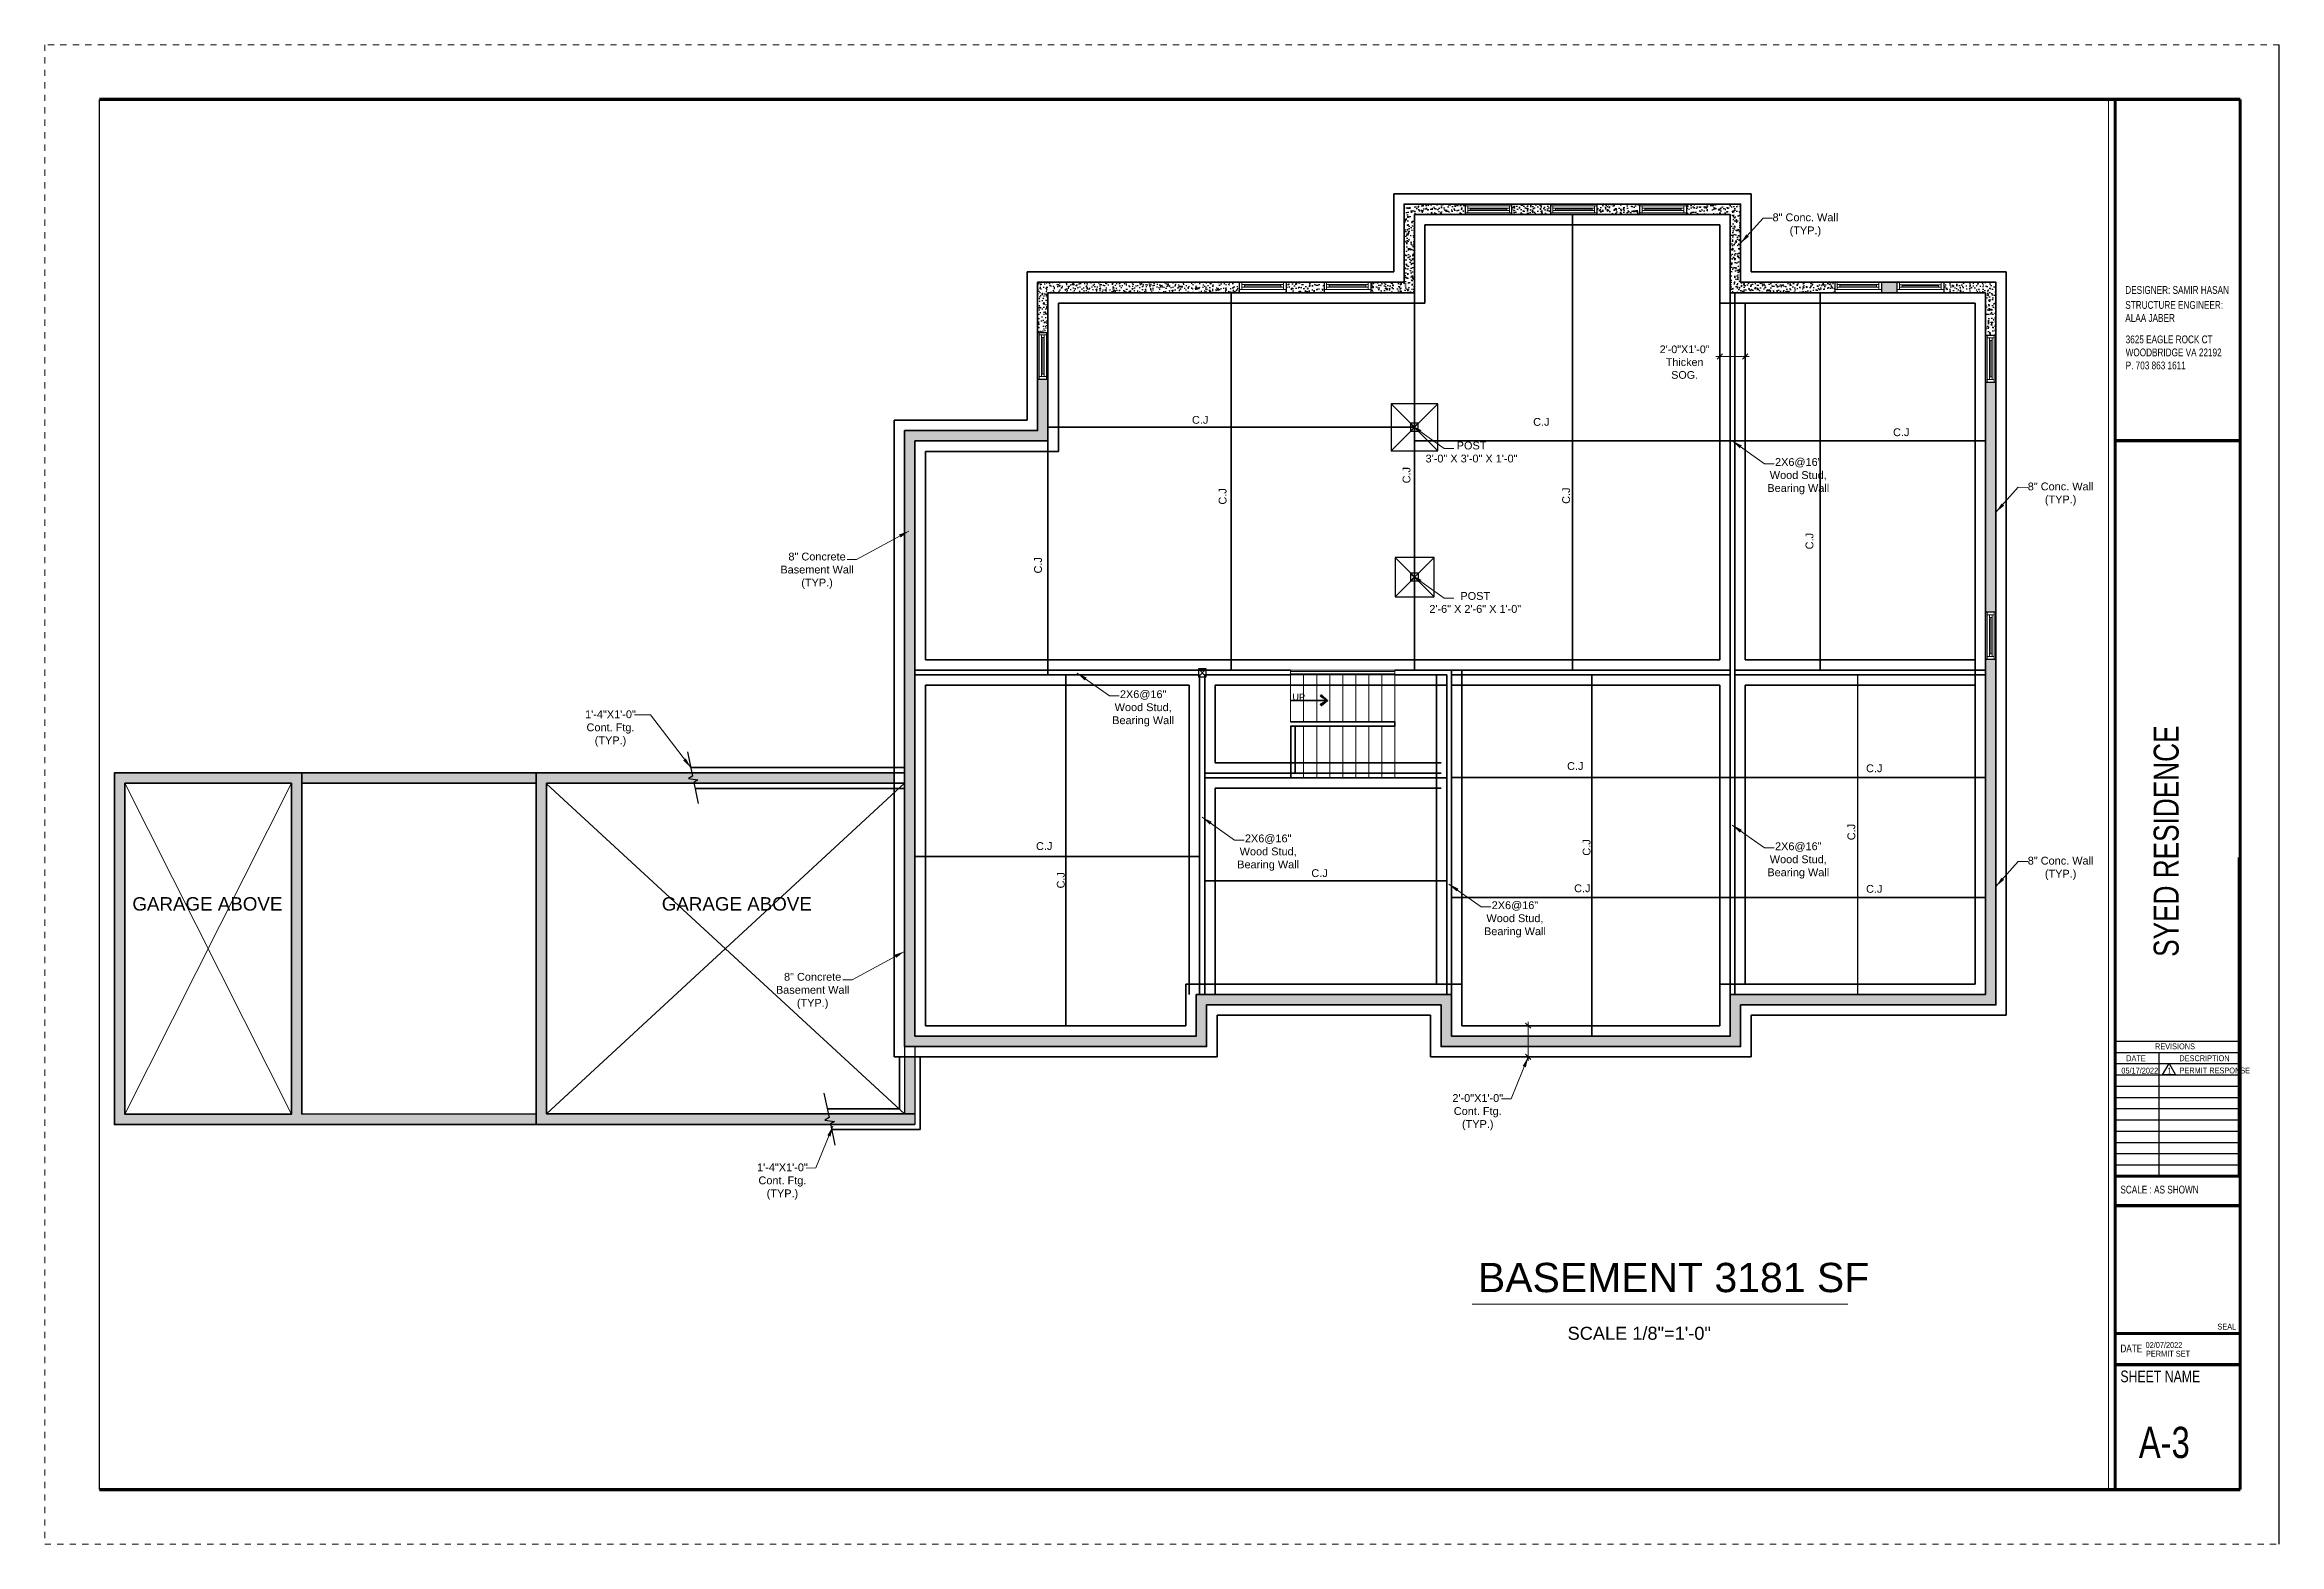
# Paper-space layout 'S-3' of a CAD drawing. Extents: x 0.6 to 36.4, y 0.3 to 24.3.
# The model-space entities are those that its viewports show. They can reach past a viewport. Long polylines and large blocks are cut down to what shows.
import ezdxf

# ---------------------------------------------------------------- set-up
doc = ezdxf.new("R2010")
doc.units = 0
doc.header["$LTSCALE"] = 8
doc.header["$MEASUREMENT"] = 0
for name, pattern in [('100776_PBASE$0$DASHED', [0.75, 0.5, -0.25]), ('10183Civbase$0$DASHED', [0.75, 0.5, -0.25]), ('Hidden (½x)', [0.1875, 0.125, -0.0625]), ('HIDDEN2', [0.1875, 0.125, -0.0625])]:
    doc.linetypes.add(name, pattern=pattern)
doc.layers.get('0').update_dxf_attribs({"lineweight": 9})
doc.layers.get('DefPoints').update_dxf_attribs({"color": 17})
for name, color, linetype in [('$1$DETAIL', 1, 'Continuous'), ('Border', 53, 'Continuous'), ('S-DIM', 3, 'Continuous'), ('S-DIMS', 2, 'Continuous')]:
    doc.layers.add(name, color=color, linetype=linetype)
for name, color, linetype, lineweight in [('A-stairs', 30, 'Continuous', 13), ('A-WALL', 7, 'Continuous', 40), ('A-Wall-New', 1, 'Continuous', 50), ('A-windoor', 2, 'Continuous', 13), ('Details', 2, 'Continuous', 15), ('DIM', 8, 'Continuous', 5), ('DIM_DA', 4, 'Continuous', 25), ('TEXT', 6, 'Continuous', 25)]:
    doc.layers.add(name, color=color, linetype=linetype, lineweight=lineweight)
doc.layers.add('No Plot', color=33, linetype='HIDDEN2', lineweight=18, plot=False)
doc.layers.add('PDF2_Layer 1', color=7, linetype='Continuous', true_color=0xffffff)
doc.styles.add('Arial_1', font='arial.ttf', dxfattribs={"height": 5.901198})
doc.styles.add('PDF Arial', font='arial.ttf')
doc.styles.get("Standard").update_dxf_attribs({"font": 'stylu.ttf'})
doc.styles.add('Text - MM', font='arial.ttf', dxfattribs={"width": 0.75, "height": 0.09375})
doc.styles.add('TX_1-4in', font='arial.ttf', dxfattribs={"height": 4})
doc.dimstyles.new('Forum 24', dxfattribs={"dimscale": 24, "dimtxt": 0.1875, "dimasz": 0.09375, "dimexe": 0.0625, "dimexo": 0.0625, "dimgap": 0.125, "dimtad": 1, "dimdec": 4, "dimrnd": 1, "dimzin": 7, "dimdsep": 46, "dimlunit": 4, "dimtxsty": 'Standard', "dimblk": 'OBLIQUE', "dimblk1": 'DIMTICK', "dimblk2": 'OBLIQUE', "dimcen": -0.0625, "dimdle": 0.125, "dimclrd": 256, "dimclre": 256, "dimclrt": 256, "dimadec": 0, "dimazin": 0, "dimtfac": 1, "dimtdec": 4, "dimtmove": 1, "dimatfit": 3, "dimfxl": 0.0625, "dimtvp": 1.2, "dimfrac": 2, "dimtolj": 1, "dimtzin": 7, "dimlwd": 13, "dimarcsym": 0})
pattern_1 = [(50, (0, 0), (7.1726018, -0.6275213), [0.75, -8.25]), (355, (0, 0), (-1.3875133, 7.5219213), [0.6, -6.6]), (100.451444, (0.598, -0.052), (5.7850885, 6.8944), [0.637402, -7.011421]), (46.1842, (0, 2), (10.6724133, -1.655193), [1.125, -12.375]), (96.635635, (0.889, 1.862), (9.3466195, 9.741186), [0.9561034, -10.5171376]), (351.184164, (0, 2), (9.3466195, 9.741186), [0.9, -9.9]), (21, (1, 1.5), (5.9690705, -4.0261889), [0.75, -8.25]), (326, (1, 1.5), (2.4331533, 7.2515005), [0.6, -6.6]), (71.451445, (1.4974, 1.1645), (8.4022238, 3.2253115), [0.637402, -7.011421]), (37.5, (0, 0), (0.12159855, 3.32893854), [0, -6.52, 0, -6.7, 0, -6.625]), (7.5, (0, 0), (2.6306954, 3.9441171), [0, -3.82, 0, -6.37, 0, -2.525]), (327.5, (-2.23, 0), (5.33822436, -0.2255487), [0, -2.5, 0, -7.8, 0, -10.35]), (317.5, (-3.23, 0), (5.8318617, 1.0010498), [0, -3.25, 0, -5.18, 0, -7.35])]

# ---------------------------------------------------------------- blocks, each defined once
blk = doc.blocks.new('*U153')
for p, q in [((-18, 0), (14, 0)), ((-18, -3.75), (-18, -1.75)), ((-18, -1.75), (14, -1.75)), ((14, -3.75), (-18, -3.75)), ((-18, -5.5), (14, -5.5)), ((-16, -1.75), (-16, -3.75)), ((12, -2.75), (-16, -2.75)), ((12, -1.75), (12, -3.75)), ((14, -1.75), (14, -3.75))]:
    blk.add_line(p, q)
blk.add_lwpolyline([(-18, -5.5), (-20, -5.5), (-20, 0), (-18, 0)], close=True)
at = {"extrusion": (0, 0, -1)}
blk.add_lwpolyline([(-14, -5.5), (-16, -5.5), (-16, 0), (-14, 0)], close=True, dxfattribs=at)
blk = doc.blocks.new('_Oblique')
at = {"color": 0, "linetype": 'ByBlock', "lineweight": -2}
blk.add_line((-0.5, -0.5), (0.5, 0.5), dxfattribs=at)
blk = doc.blocks.new('*D2854')
at = {"layer": 'DefPoints', "color": 0, "linetype": 'ByBlock', "transparency": 16777216}
for p in [(16521.8, -7843.8), (16529, -7843.8), (16521.8, -7867.8)]:
    blk.add_point(p, dxfattribs=at)
at = {"layer": 'DIM_DA', "lineweight": 13, "transparency": 16777216}
blk.add_line((16529, -7870.8), (16529, -7840.8), dxfattribs=at)
at = {"layer": 'DIM_DA', "linetype": 'ByBlock', "lineweight": -2, "transparency": 16777216}
for p, q in [((16523.3, -7843.8), (16541, -7843.8)), ((16523.3, -7867.8), (16541, -7867.8))]:
    blk.add_line(p, q, dxfattribs=at)
at = {"layer": 'DIM_DA', "linetype": 'ByBlock', "lineweight": 13, "transparency": 16777216, "xscale": 4, "yscale": 4, "zscale": 4}
for p, rotation in [((16529, -7843.8), 90), ((16529, -7867.8), 270)]:
    blk.add_blockref('_Oblique', p, dxfattribs=dict(at, rotation=rotation))
at = {"layer": 'DIM_DA', "linetype": 'ByBlock', "transparency": 16777216, "insert": (16529, -7843.8), "char_height": 5.9, "attachment_point": 5, "rotation": 90, "style": 'Arial_1'}
blk.add_mtext('\\A1;.', dxfattribs=at)
blk = doc.blocks.new('DIMTICK')
for p, q in [((-1, 0), (1, 0)), ((0, 1), (0, -1))]:
    blk.add_line(p, q)
at = {"const_width": 0.141}
blk.add_lwpolyline([(0.71, 0.71), (-0.71, -0.71)], dxfattribs=at)
blk = doc.blocks.new('*D2855')
at = {"layer": 'DefPoints', "color": 0, "linetype": 'ByBlock', "transparency": 16777216}
for p in [(16676.1, -7321.7), (16695.6, -7323.9), (16676.1, -7329.8)]:
    blk.add_point(p, dxfattribs=at)
at = {"layer": 'DIM_DA', "linetype": 'ByBlock', "lineweight": -2, "transparency": 16777216}
for p, q in [((16676.1, -7323.2), (16676.1, -7341.8)), ((16695.6, -7325.4), (16695.6, -7341.8))]:
    blk.add_line(p, q, dxfattribs=at)
at = {"layer": 'DIM_DA', "lineweight": 13, "transparency": 16777216}
blk.add_line((16698.6, -7329.8), (16673.1, -7329.8), dxfattribs=at)
at = {"layer": 'DIM_DA', "linetype": 'ByBlock', "lineweight": 13, "transparency": 16777216, "xscale": 4, "yscale": 4, "zscale": 4, "rotation": 180}
blk.add_blockref('_Oblique', (16676.1, -7329.8), dxfattribs=at)
at = {"layer": 'DIM_DA', "linetype": 'ByBlock', "lineweight": 13, "transparency": 16777216, "xscale": 4, "yscale": 4, "zscale": 4}
blk.add_blockref('_Oblique', (16695.6, -7329.8), dxfattribs=at)
at = {"layer": 'DIM_DA', "linetype": 'ByBlock', "transparency": 16777216, "insert": (16649.1, -7334.1), "char_height": 5.901, "attachment_point": 5, "style": 'Arial_1'}
blk.add_mtext('\\A1;2\'-0"X1\'-0"\\PThicken\\PSOG.', dxfattribs=at)

msp = doc.modelspace()

# ---------------------------------------------------------------- hatches: boundary and pattern name
at = {"layer": '$1$DETAIL'}
h = msp.add_hatch(dxfattribs=at)
h.set_pattern_fill('AR-CONC')
h.set_pattern_definition(pattern_1)
h.paths.add_polyline_path([(16372.18967, -7272.71467), (16343.12995, -7272.71467), (16343.12995, -7280.71467), (16372.18967, -7280.71467)])
h.paths.add_polyline_path([(16441.70533, -7220.71467), (16480.49439, -7220.71467), (16480.49439, -7212.71467), (16433.70533, -7212.71467), (16433.70533, -7272.71467), (16408.18967, -7272.71467), (16408.18967, -7280.71467), (16441.70533, -7280.71467)])
h = msp.add_hatch(dxfattribs=at)
h.set_pattern_fill('AR-CONC')
h.set_pattern_definition(pattern_1)
h.paths.add_polyline_path([(16545.96402, -7212.71467), (16516.49439, -7212.71467), (16516.49439, -7220.71467), (16545.96402, -7220.71467)])
h = msp.add_hatch(dxfattribs=at)
h.set_pattern_fill('AR-CONC')
h.set_pattern_definition(pattern_1)
h.paths.add_polyline_path([(16614.52188, -7212.71467), (16581.96402, -7212.71467), (16581.96402, -7220.71467), (16614.52188, -7220.71467)])
h = msp.add_hatch(dxfattribs=at)
h.set_pattern_fill('AR-CONC')
h.set_pattern_definition(pattern_1)
h.paths.add_polyline_path([(16684.10438, -7212.71467), (16650.52188, -7212.71467), (16650.52188, -7220.71467), (16684.10438, -7220.71467)])
h.paths.add_polyline_path([(16692.10438, -7212.71467), (16684.10438, -7212.71467), (16684.10438, -7272.71467), (16692.10438, -7272.71467)])
h.paths.add_polyline_path([(16764.33199, -7272.71467), (16684.10438, -7272.71467), (16684.10438, -7280.71467), (16764.33199, -7280.71467)])
h = msp.add_hatch(dxfattribs=at)
h.set_pattern_fill('AR-CONC')
h.set_pattern_definition(pattern_1)
h.paths.add_polyline_path([(16812.01264, -7272.71467), (16800.33199, -7272.71467), (16800.33199, -7280.71467), (16812.01264, -7280.71467)])
h.paths.add_polyline_path([(16888.10438, -7562.11842), (16880.10438, -7562.11842), (16880.10438, -7819.79401), (16684.10459, -7819.79401), (16684.10386, -7851.79401), (16470.02438, -7851.79401), (16470.02438, -7819.79401), (16274.02438, -7819.79401), (16274.02438, -7851.79401), (16058.04438, -7851.79401), (16058.04438, -7394.64338), (16160.14526, -7394.62017), (16160.14526, -7347.18758), (16152.14526, -7347.18758), (16152.14526, -7386.62201), (16050.04438, -7386.64522), (16050.04438, -7859.79401), (16282.02438, -7859.79401), (16282.02438, -7827.79401), (16462.02438, -7827.79401), (16462.02438, -7859.79401), (16692.10367, -7859.79401), (16692.10441, -7827.79401), (16888.10438, -7827.79401)])
h = msp.add_hatch(dxfattribs=at)
h.set_pattern_fill('AR-CONC')
h.set_pattern_definition(pattern_1)
h.paths.add_polyline_path([(16307.12995, -7272.71467), (16152.14526, -7272.71467), (16152.14526, -7298.29407), (16152.14526, -7311.18758), (16160.14526, -7311.18758), (16160.14526, -7305.53681), (16160.14526, -7280.71467), (16307.12995, -7280.71467)])
h = msp.add_hatch(dxfattribs=at)
h.set_pattern_fill('AR-CONC')
h.set_pattern_definition(pattern_1)
h.paths.add_polyline_path([(16880.10438, -7272.71467), (16848.01264, -7272.71467), (16848.01264, -7280.71467), (16880.10438, -7280.71467)])
h = msp.add_hatch(dxfattribs=at)
h.set_pattern_fill('AR-CONC')
h.set_pattern_definition(pattern_1)
h.paths.add_polyline_path([(16888.10438, -7272.71467), (16880.10438, -7272.71467), (16880.10438, -7313.43087), (16888.10438, -7313.43087)])
h = msp.add_hatch(dxfattribs=at)
h.set_pattern_fill('AR-CONC')
h.set_pattern_definition(pattern_1)
h.paths.add_polyline_path([(16690.65175, -7297.71667), (16734.00185, -7297.71667), (16734.00185, -7287.39098), (16690.65175, -7287.39098)], flags=9)
h.paths.add_polyline_path([(16346.08992, -7596.50871), (16358.31941, -7596.50871), (16358.31941, -7586.18303), (16346.08992, -7586.18303)], flags=9)
h.paths.add_polyline_path([(16584.94167, -7453.21794), (16651.69635, -7453.21794), (16651.69635, -7431.97653), (16584.94167, -7431.97653)], flags=9)
h.paths.add_polyline_path([(16141.64842, -7761.14413), (16214.80154, -7761.14413), (16214.80154, -7739.90272), (16141.64842, -7739.90272)], flags=9)
h.paths.add_polyline_path([(16365.12688, -7453.04216), (16449.48078, -7453.04216), (16449.48078, -7431.80075), (16365.12688, -7431.80075)], flags=9)
h.paths.add_polyline_path([(16544.02785, -7722.80603), (16674.80207, -7722.80603), (16674.80207, -7701.56462), (16544.02785, -7701.56462)], flags=9)
h.paths.add_polyline_path([(16377.49378, -7756.92741), (16451.44144, -7756.92741), (16451.44144, -7735.686), (16377.49378, -7735.686)], flags=9)
h = msp.add_hatch(dxfattribs=at)
h.set_pattern_fill('AR-CONC')
h.set_pattern_definition(pattern_1)
h.paths.add_polyline_path([(16690.65175, -7297.71667), (16734.00185, -7297.71667), (16734.00185, -7287.39098), (16690.65175, -7287.39098)], flags=9)
h.paths.add_polyline_path([(16346.08992, -7596.50871), (16358.31941, -7596.50871), (16358.31941, -7586.18303), (16346.08992, -7586.18303)], flags=9)
h.paths.add_polyline_path([(16584.94167, -7453.21794), (16651.69635, -7453.21794), (16651.69635, -7431.97653), (16584.94167, -7431.97653)], flags=9)
h.paths.add_polyline_path([(16141.64842, -7761.14413), (16214.80154, -7761.14413), (16214.80154, -7739.90272), (16141.64842, -7739.90272)], flags=9)
h.paths.add_polyline_path([(16365.12688, -7453.04216), (16449.48078, -7453.04216), (16449.48078, -7431.80075), (16365.12688, -7431.80075)], flags=9)
h.paths.add_polyline_path([(16544.02785, -7722.80603), (16674.80207, -7722.80603), (16674.80207, -7701.56462), (16544.02785, -7701.56462)], flags=9)
h.paths.add_polyline_path([(16377.49378, -7756.92741), (16451.44144, -7756.92741), (16451.44144, -7735.686), (16377.49378, -7735.686)], flags=9)
h = msp.add_hatch(dxfattribs=at)
h.set_pattern_fill('AR-CONC')
h.set_pattern_definition(pattern_1)
h.paths.add_polyline_path([(16888.10438, -7349.43087), (16880.10438, -7349.43087), (16880.10438, -7526.11842), (16888.10438, -7526.11842)])
h = msp.add_hatch(dxfattribs=at)
h.set_pattern_fill('AR-CONC')
h.set_pattern_definition(pattern_1)
h.paths.add_polyline_path([(15775.19543, -7657.56127), (16042.04438, -7657.56127), (16042.04438, -7649.56127), (15767.19548, -7649.56127), (15767.19408, -7919.60067), (16058.04438, -7919.60067), (16058.04438, -7867.79401), (16050.04438, -7867.79401), (16050.04438, -7911.60067), (15775.19413, -7911.60067)])
h.paths.add_polyline_path([(15587.17411, -7649.56127), (15568.91215, -7649.56127), (15443.33345, -7649.56127), (15443.33345, -7919.79401), (15587.17411, -7919.79401)])
h.paths.add_polyline_path([(15579.17411, -7657.56127), (15579.17411, -7911.79401), (15451.33345, -7911.79401), (15451.33345, -7657.56127), (15568.91215, -7657.56127)], flags=16)
h.paths.add_polyline_path([(15767.19548, -7649.56127), (15587.17411, -7649.56127), (15587.17411, -7657.56127), (15767.19543, -7657.56127)])
h.paths.add_polyline_path([(15767.19413, -7911.62067), (15587.17411, -7911.794), (15587.17411, -7919.79401), (15767.19408, -7919.62067)])
h.paths.add_polyline_path([(15453.72771, -7760.96835), (15574.11677, -7760.96835), (15574.11677, -7739.72694), (15453.72771, -7739.72694)], flags=8)

# ---------------------------------------------------------------- linework, layer by layer
for p, q in [((16480.49439, -7212.71467), (16480.49439, -7220.71467)), ((16650.52188, -7212.71467), (16650.52188, -7220.71467)), ((16307.12995, -7272.71467), (16307.12995, -7280.71467)), ((16343.12995, -7272.71467), (16343.12995, -7280.71467)), ((16372.18967, -7272.79295), (16372.18967, -7280.79295)), ((16408.18967, -7272.79295), (16408.18967, -7280.79295)), ((16764.33199, -7272.71467), (16764.33199, -7280.71467)), ((16800.33199, -7272.71467), (16800.33199, -7280.71467)), ((16812.01264, -7272.71467), (16812.01264, -7280.74126)), ((16848.01264, -7272.71467), (16848.01264, -7280.74126)), ((16152.14526, -7311.18758), (16160.14526, -7311.18758)), ((16880.10438, -7313.43087), (16888.10438, -7313.43087)), ((16152.14526, -7347.18758), (16160.14526, -7347.18758)), ((16880.10438, -7562.11842), (16888.10438, -7562.11842)), ((16781.87028, -7574.25467), (16781.87028, -7819.79401)), ((16050.04438, -7851.79401), (16050.04438, -7911.60067)), ((16058.04438, -7859.79401), (16058.04438, -7919.60132))]:
    msp.add_line(p, q, dxfattribs=at)
for points in [[(16516.49439, -7212.71467), (16545.96402, -7212.71467), (16545.96402, -7220.71467), (16516.49439, -7220.71467)], [(16581.96402, -7212.71467), (16614.52188, -7212.71467), (16614.52188, -7220.71467), (16581.96402, -7220.71467)], [(16880.10438, -7349.43087), (16888.10438, -7349.43087), (16888.10438, -7526.11842), (16880.10438, -7526.11842)]]:
    msp.add_lwpolyline(points, close=True, dxfattribs=at)
at = {"layer": 'A-stairs'}
for p, q in [((16346.52154, -7570.75467), (16346.52154, -7610.25467)), ((16346.52154, -7571.60249), (16426.52154, -7571.60249)), ((16346.52154, -7573.60249), (16426.52154, -7573.60249)), ((16356.52154, -7574.25467), (16356.52154, -7610.25467)), ((16366.52154, -7574.25467), (16366.52154, -7610.25467)), ((16376.52154, -7574.25467), (16376.52154, -7610.25467)), ((16386.52154, -7574.25467), (16386.52154, -7610.25467)), ((16396.52154, -7574.25467), (16396.52154, -7610.25467)), ((16406.52154, -7574.25467), (16406.52154, -7610.25467)), ((16416.52154, -7574.25467), (16416.52154, -7610.25467)), ((16426.52154, -7570.75467), (16426.52154, -7610.25467)), ((16356.52154, -7613.75467), (16356.52154, -7653.27467)), ((16366.52154, -7613.75467), (16366.52154, -7653.27467)), ((16376.52154, -7613.75467), (16376.52154, -7653.27467)), ((16386.52154, -7613.75467), (16386.52154, -7653.27467)), ((16396.52154, -7613.75467), (16396.52154, -7653.27467)), ((16406.52154, -7613.75467), (16406.52154, -7653.27467)), ((16416.52154, -7613.75467), (16416.52154, -7653.27467)), ((16426.52154, -7613.75467), (16426.52154, -7653.27467))]:
    msp.add_line(p, q, dxfattribs=at)
at = {"layer": 'A-WALL'}
for p, q in [((16684.10438, -7280.71467), (16684.10438, -7528.71929)), ((16687.60438, -7280.71467), (16687.60438, -7528.71929)), ((16684.10438, -7528.71929), (16684.10438, -7819.79401)), ((16687.60438, -7528.71929), (16687.60438, -7819.79401)), ((16122.8461, -7570.75467), (16058.04438, -7570.75467)), ((16125.32097, -7574.25467), (16058.04438, -7574.25467)), ((16274.02438, -7570.75467), (16122.8461, -7570.75467)), ((16276.52438, -7574.25467), (16125.32097, -7574.25467)), ((16273.06182, -7570.75467), (16283.63086, -7570.75467)), ((16346.52154, -7574.25467), (16280.52438, -7574.25467)), ((16346.52154, -7570.75467), (16283.63086, -7570.75467)), ((16470.02438, -7570.75467), (16426.52154, -7570.75467)), ((16466.52438, -7574.25467), (16426.52154, -7574.25467)), ((16466.52438, -7582.25467), (16426.52154, -7582.25467)), ((16466.52438, -7819.79401), (16466.52438, -7574.25467)), ((16671.89834, -7570.75467), (16470.02438, -7570.75467)), ((16470.02438, -7819.79401), (16470.02438, -7570.75467)), ((16470.02438, -7574.25467), (16668.92347, -7574.25467)), ((16668.92347, -7574.25467), (16684.10438, -7574.25467)), ((16684.10438, -7570.75467), (16671.89834, -7570.75467)), ((16812.08023, -7570.75467), (16687.60438, -7570.75467)), ((16815.58023, -7574.25467), (16687.60438, -7574.25467)), ((16812.08023, -7570.75467), (16880.10438, -7570.75467)), ((16815.58023, -7574.25467), (16880.10438, -7574.25467)), ((16426.52154, -7610.25467), (16346.52154, -7610.25467)), ((16426.52154, -7613.75467), (16346.52154, -7613.75467)), ((16346.59197, -7613.75467), (16346.59197, -7653.27467)), ((16350.02154, -7613.75467), (16350.02154, -7649.77467)), ((16426.52154, -7613.75467), (16426.52154, -7610.25467)), ((16280.52438, -7649.77467), (16462.02438, -7649.77467)), ((16280.52438, -7653.27467), (16462.02438, -7653.27467)), ((16425.27257, -7649.77467), (16381.92924, -7649.77467)), ((16381.92924, -7653.27467), (16425.27257, -7653.27467)), ((16458.7977, -7653.27467), (16466.52438, -7653.27467))]:
    msp.add_line(p, q, dxfattribs=at)
for points in [[(16276.52438, -7649.18647), (16276.52438, -7574.25467)], [(16280.52438, -7819.79401), (16280.52438, -7574.25467)], [(16346.47131, -7593.89341), (16374.95198, -7593.89341), (16369.35131, -7596.93407), (16370.15198, -7597.89341), (16374.95198, -7593.89341), (16369.35131, -7590.63885), (16370.15198, -7589.67818), (16374.95198, -7593.89341)], [(16276.52438, -7819.79401), (16276.52438, -7645.56036)]]:
    msp.add_lwpolyline(points, dxfattribs=at)
at = {"layer": 'A-Wall-New', "color": 3, "linetype": '10183Civbase$0$DASHED', "lineweight": 50, "ltscale": 2}
for p, q in [((16676.10438, -7288.71467), (16676.10438, -7562.75467)), ((16695.60438, -7288.71467), (16695.60438, -7562.75467)), ((16676.10438, -7562.75467), (16066.04438, -7562.75467)), ((16872.10438, -7562.75467), (16695.60438, -7562.75467)), ((16268.52438, -7582.25467), (16066.04438, -7582.25467)), ((16458.52438, -7582.25467), (16288.52438, -7582.25467)), ((16458.52438, -7811.79401), (16458.52438, -7574.25467)), ((16470.02438, -7582.25467), (16676.10438, -7582.25467)), ((16478.02438, -7811.79401), (16478.02438, -7570.75467)), ((16676.10438, -7582.25467), (16676.10438, -7811.79401)), ((16695.60438, -7582.25467), (16695.60438, -7811.79401)), ((16872.10438, -7582.25467), (16695.60438, -7582.25467)), ((16288.52438, -7641.77467), (16462.02438, -7641.77467)), ((16288.52438, -7661.27467), (16462.02438, -7661.27467))]:
    msp.add_line(p, q, dxfattribs=at)
at = {"layer": 'A-Wall-New'}
for p, q in [((15767.19548, -7649.56127), (15587.17411, -7649.56127)), ((15767.19548, -7657.56127), (15587.17411, -7657.56127)), ((15767.18669, -7911.62068), (15587.16641, -7911.79401)), ((15767.1944, -7919.62067), (15587.17411, -7919.79401))]:
    msp.add_line(p, q, dxfattribs=at)
at = {"layer": 'A-Wall-New', "color": 3, "linetype": '10183Civbase$0$DASHED', "lineweight": 50, "ltscale": 2}
msp.add_lwpolyline([(16144.14526, -7298.29407), (16144.14526, -7378.62383), (16042.04438, -7378.64704), (16042.04438, -7867.79401), (16290.02438, -7867.79401), (16290.02438, -7835.79401), (16454.02438, -7835.79401), (16454.02438, -7867.79401), (16700.10349, -7867.79401), (16700.10422, -7835.79401), (16896.10438, -7835.79401), (16896.10438, -7264.71467), (16700.10438, -7264.71467), (16700.10438, -7204.71467), (16425.70533, -7204.71467), (16425.70533, -7264.71467), (16144.14526, -7264.71467)], close=True, dxfattribs=at)
at = {"layer": 'A-Wall-New'}
for points in [[(16152.14526, -7298.29407), (16152.14526, -7386.62201), (16050.04438, -7386.64522), (16050.04438, -7859.79401), (16282.02438, -7859.79401), (16282.02438, -7827.79401), (16462.02438, -7827.79401), (16462.02438, -7859.79401), (16692.10367, -7859.79401), (16692.10441, -7827.79401), (16888.10438, -7827.79401), (16888.10438, -7272.71467), (16692.10438, -7272.71467), (16692.10438, -7212.71467), (16433.70533, -7212.71467), (16433.70533, -7272.71467), (16152.14526, -7272.71467), (16152.14526, -7298.29407)], [(16160.14526, -7305.53681), (16160.14526, -7394.62017), (16058.04438, -7394.64338), (16058.04438, -7851.79401), (16274.02438, -7851.79401), (16274.02438, -7819.79401), (16470.02438, -7819.79401), (16470.02438, -7851.79401), (16684.10386, -7851.79401), (16684.10459, -7819.79401), (16880.10438, -7819.79401), (16880.10438, -7280.71467), (16684.10438, -7280.71467), (16684.10438, -7220.71467), (16441.70533, -7220.71467), (16441.70533, -7280.71467), (16160.14526, -7280.71467), (16160.14526, -7305.53681)], [(16160.14526, -7333.97695), (16160.14526, -7334.6112)], [(15587.17411, -7919.79401), (15443.33345, -7919.79401), (15443.33345, -7649.56127), (15568.91215, -7649.56127)], [(15568.91215, -7649.56127), (15587.17411, -7649.56127), (15587.17411, -7911.794)], [(16058.04438, -7919.60067), (16058.04438, -7919.60067), (15767.19408, -7919.60067), (15767.19548, -7649.56127), (16050.04438, -7649.56127)], [(16050.04438, -7911.60067), (15775.19413, -7911.60067), (15775.19543, -7657.56127), (16050.04438, -7657.56127)], [(16058.04438, -7911.60067), (15775.19413, -7911.60067), (15775.19543, -7657.56127), (16050.04438, -7657.56127)]]:
    msp.add_lwpolyline(points, dxfattribs=at)
at = {"layer": 'A-Wall-New', "color": 3, "linetype": '10183Civbase$0$DASHED', "lineweight": 50, "ltscale": 2}
for points in [[(16066.04438, -7582.25467), (16066.04438, -7843.79401), (16266.02438, -7843.79401), (16266.02438, -7811.79401), (16478.02438, -7811.79401), (16478.02438, -7843.79401), (16676.10404, -7843.79401), (16676.10477, -7811.79401), (16872.10438, -7811.79401), (16872.10438, -7288.71467), (16676.10438, -7288.71467), (16676.10438, -7228.71467), (16449.70533, -7228.71467), (16449.70533, -7288.71467), (16168.14526, -7288.71467), (16168.14526, -7305.53681), (16168.14526, -7402.61835), (16066.04438, -7402.64156), (16066.04438, -7562.75467)], [(16268.52438, -7819.79401), (16268.52438, -7582.25467)], [(16288.52438, -7641.77467), (16288.52438, -7582.25467)], [(15885.916, -7645.56127), (16050.04438, -7645.56127)], [(15889.25785, -7661.56127), (16050.04438, -7661.56127)], [(16288.52438, -7819.79401), (16288.52438, -7661.27467)], [(16046.04438, -7867.79401), (16046.04438, -7907.60067), (15990.62973, -7907.60067)], [(16062.04438, -7867.79401), (16062.04438, -7923.60067), (15993.97158, -7923.60067)]]:
    msp.add_lwpolyline(points, dxfattribs=at)
at = {"layer": 'A-Wall-New'}
msp.add_lwpolyline([(15568.91215, -7657.56127), (15579.17411, -7657.56127), (15579.17411, -7911.79401), (15451.33345, -7911.79401), (15451.33345, -7657.56127)], close=True, dxfattribs=at)
msp.add_lwpolyline([(15568.91215, -7657.56127), (15579.17411, -7657.56127), (15579.17411, -7911.79401), (15451.33345, -7911.79401), (15451.33345, -7657.56127)], close=True, dxfattribs=at)
msp.add_lwpolyline([(15568.91215, -7657.56127), (15579.17411, -7657.56127), (15579.17411, -7911.79401), (15451.33345, -7911.79401), (15451.33345, -7657.56127)], close=True, dxfattribs=at)
at = {"layer": 'Details', "linetype": 'Hidden (½x)', "ltscale": 2}
for p, q in [((16426.52154, -7570.75467), (16346.52154, -7570.75467)), ((16426.52154, -7574.25467), (16346.52154, -7574.25467))]:
    msp.add_line(p, q, dxfattribs=at)
at = {"layer": 'DIM'}
for p, q in [((16423.61395, -7366.13808), (16459.61395, -7402.13808)), ((16459.61395, -7366.13808), (16423.61395, -7402.13808)), ((16438.48467, -7381.04671), (16444.48467, -7387.04671)), ((16444.48467, -7381.04671), (16438.48467, -7387.04671)), ((16426.70533, -7484.2445), (16456.70533, -7514.2445)), ((16456.70533, -7484.2445), (16426.70533, -7514.2445)), ((16438.61395, -7496.15312), (16444.61395, -7502.15312)), ((16444.61395, -7496.15312), (16438.61395, -7502.15312)), ((16275.77742, -7569.75481), (16281.77742, -7575.75481)), ((16281.77742, -7569.75481), (16275.77742, -7575.75481))]:
    msp.add_line(p, q, dxfattribs=at)
at = {"layer": 'DIM', "color": 4, "linetype": '100776_PBASE$0$DASHED', "lineweight": -3}
for points in [[(16459.61395, -7366.13808), (16423.61395, -7366.13808), (16423.61395, -7402.13808), (16459.61395, -7402.13808)], [(16456.70533, -7484.2445), (16426.70533, -7484.2445), (16426.70533, -7514.2445), (16456.70533, -7514.2445)]]:
    msp.add_lwpolyline(points, close=True, dxfattribs=at)
at = {"layer": 'DIM', "color": 4, "lineweight": 30}
for points in [[(16444.48467, -7381.04671), (16438.48467, -7381.04671), (16438.48467, -7387.04671), (16444.48467, -7387.04671)], [(16444.61395, -7496.15312), (16438.61395, -7496.15312), (16438.61395, -7502.15312), (16444.61395, -7502.15312)], [(16281.77742, -7569.75481), (16275.77742, -7569.75481), (16275.77742, -7575.75481), (16281.77742, -7575.75481)]]:
    msp.add_lwpolyline(points, close=True, dxfattribs=at)
at = {"layer": 'DIM'}
for points in [[(15587.17411, -7919.79401), (15443.33345, -7919.79401), (15443.33345, -7649.56127), (15568.91215, -7649.56127)], [(15568.91215, -7649.56127), (15587.17411, -7649.56127), (15587.17411, -7911.794)], [(15579.17411, -7911.79401), (15451.33345, -7657.56127)], [(15451.33345, -7911.79401), (15579.17411, -7657.56127)], [(15775.19413, -7911.60067), (16050.04438, -7657.56127)], [(15775.19543, -7658.11465), (16050.04438, -7911.60067)], [(16486.05144, -8057.77566), (16774.31482, -8057.77566)]]:
    msp.add_lwpolyline(points, dxfattribs=at)
at = {"layer": 'PDF2_Layer 1', "lineweight": 0}
for p, q in [((16433.70533, -7272.71467), (16299.70533, -7272.71467)), ((16282.02438, -7827.79401), (16282.02438, -7859.79401))]:
    msp.add_line(p, q, dxfattribs=at)
for points in [[(16050.58599, -7386.64134), (16050.04438, -7386.64134), (16050.04438, -7389.02134)], [(16219.99563, -7859.79401), (16282.02438, -7859.79401)]]:
    msp.add_lwpolyline(points, dxfattribs=at)
at = {"layer": 'S-DIM', "linetype": 'Continuous'}
for points in [[(15883.37331, -7633.3875), (15887.26501, -7652.02004), (15884.13894, -7653.9581), (15891.41988, -7655.00762), (15888.29381, -7656.94568), (15891.68466, -7673.18028)], [(15988.15509, -7895.75268), (15992.04679, -7914.38523), (15988.92072, -7916.32329), (15996.20166, -7917.37281), (15993.07559, -7919.31087), (15996.46644, -7935.54547)]]:
    msp.add_lwpolyline(points, dxfattribs=at)
at = {"layer": 'S-DIMS', "color": 2, "lineweight": 40}
for p, q in [((16562.90485, -7220.71467), (16562.90485, -7570.75467)), ((16300.92529, -7280.71467), (16300.92529, -7570.75467)), ((16441.70533, -7280.71467), (16441.70533, -7570.75467)), ((16753.1231, -7280.71467), (16753.1231, -7570.75467)), ((16159.9246, -7384.04671), (16441.48467, -7384.04671)), ((16160.14526, -7394.62017), (16160.14526, -7574.25467)), ((16441.70533, -7394.62017), (16880.10438, -7394.62017)), ((16174.01045, -7574.25467), (16174.01045, -7843.79401)), ((16577.77679, -7574.25467), (16577.77679, -7851.79401)), ((16470.02438, -7653.17074), (16880.10438, -7653.17074)), ((16058.04438, -7713.78601), (16276.52438, -7713.78601)), ((16280.52438, -7732.51554), (16466.52438, -7732.51554)), ((16470.02438, -7745.4501), (16880.10438, -7745.4501))]:
    msp.add_line(p, q, dxfattribs=at)

# ---------------------------------------------------------------- block references
at = {"layer": 'A-windoor', "lineweight": 25}
for p, rotation in [((16496.49439, -7219.41521), 180), ((16561.96402, -7219.41521), 180), ((16630.52188, -7219.41521), 180), ((16323.12995, -7278.29295), 180), ((16388.18967, -7278.29295), 180), ((16780.33199, -7278.29295), 180), ((16828.01264, -7278.31954), 180), ((16153.4757, -7327.18758), 89.99999999999997), ((16881.38206, -7329.43087), 89.99999999999997), ((16881.38206, -7542.11842), 89.99999999999997)]:
    msp.add_blockref('*U153', p, dxfattribs=dict(at, rotation=rotation))

# ---------------------------------------------------------------- texts
at = {"layer": 'A-WALL', "insert": (16347.8929, -7588.76189), "char_height": 5.010742, "width": 7.7989123, "attachment_point": 1, "style": 'PDF Arial'}
msp.add_mtext('UP', dxfattribs=at)
at = {"layer": 'DIM', "attachment_point": 7, "style": 'PDF Arial'}
for s, insert, char_height in [('GARAGE ABOVE', (15457.07107, -7755.51561), 10.3078125), ('GARAGE ABOVE', (15863.61256, -7755.51561), 10.3078125), ('BASEMENT 3181 SF', (16490.37896, -8048.80739), 22.5), ('\\A1;SCALE 1/8"=1\'-0"', (16559.2123, -8085.22208), 10)]:
    msp.add_mtext(s, dxfattribs=dict(at, insert=insert, char_height=char_height))
at = {"layer": 'TEXT', "char_height": 4, "width": 108.6923986, "attachment_point": 5, "style": 'TX_1-4in'}
for s, insert in [('\\A1;{\\H1.5x;8" Conc. Wall\\P(TYP.)}', (16741.81959, -7228.73971)), ('\\A1;{\\H1.5x;POST\\P3\'-0" X 3\'-0" X 1\'-0"}', (16485.44459, -7403.164)), ('\\A1;{\\H1.5x;2X6@16"\\PWood Stud,\\PBearing Wall}', (16736.36053, -7421.69427)), ('\\A1;{\\H1.5x;8" Conc. Wall\\P(TYP.)}', (16937.81959, -7435.46318)), ('\\A1;{\\H1.5x;8" Concrete\\PBasement Wall\\P(TYP.)}', (15982.8693, -7494.31338)), ('\\A1;{\\H1.5x;POST\\P2\'-6" X 2\'-6" X 1\'-0"}', (16488.30589, -7518.70667)), ('\\A1;{\\H1.5x;1\'-4"X1\'-0"\\PCont. Ftg.\\P(TYP.)}', (15824.23233, -7615.50689)), ('\\A1;{\\H1.5x;2X6@16"\\PWood Stud,\\PBearing Wall}', (16233.29176, -7600.06166)), ('\\A1;{\\H1.5x;2X6@16"\\PWood Stud,\\PBearing Wall}', (16329.28053, -7710.83507)), ('\\A1;{\\H1.5x;2X6@16"\\PWood Stud,\\PBearing Wall}', (16736.36053, -7716.87245)), ('\\A1;{\\H1.5x;8" Conc. Wall\\P(TYP.)}', (16937.81959, -7722.92246)), ('\\A1;{\\H1.5x;2X6@16"\\PWood Stud,\\PBearing Wall}', (16518.78053, -7762.15113)), ('\\A1;{\\H1.5x;8" Concrete\\PBasement Wall\\P(TYP.)}', (15979.47566, -7817.16365)), ('\\A1;{\\H1.5x;2\'-0"X1\'-0"\\PCont. Ftg.\\P(TYP.)}', (16490.23095, -7910.27025)), ('\\A1;{\\H1.5x;1\'-4"X1\'-0"\\PCont. Ftg.\\P(TYP.)}', (15956.27874, -7963.50621))]:
    msp.add_mtext(s, dxfattribs=dict(at, insert=insert))
for insert, rotation in [((16275.05749, -7378.4459), 0.27971104), ((16537.05535, -7380.01091), 0.27971104), ((16813.42634, -7387.96837), 0.27971104), ((16435.56035, -7422.91791), 90), ((16294.31269, -7439.19768), 90), ((16558.10873, -7438.6497), 90), ((16745.00231, -7473.59924), 90), ((16152.57055, -7492.10996), 90), ((16563.11192, -7644.42095), 0.27971104), ((16792.68442, -7646.10777), 0.27971104), ((16155.28518, -7705.87529), 0.27971104), ((16573.80199, -7708.89952), 90), ((16777.15127, -7697.02434), 90), ((16170.04594, -7734.07444), 90), ((16366.7435, -7726.64587), 0.27971104), ((16568.52547, -7738.28833), 0.27971104), ((16792.68442, -7738.72786), 0.27971104)]:
    msp.add_mtext('\\A1;\\pxi-3,l4,t4;{\\H1.5x;C.J}', dxfattribs=dict(at, insert=insert, rotation=rotation))

# ---------------------------------------------------------------- dimensions: what is measured, and where the dimension line sits
at = {"layer": 'DIM_DA', "color": 2, "linetype": 'ByBlock'}
dim = msp.add_linear_dim(base=(16676.10438, -7329.79803), p1=(16695.60438, -7323.92457), p2=(16676.10438, -7321.68827), text='2\'-0"X1\'-0"\\PThicken\\PSOG.', dimstyle='Forum 24', override={"dimasz": 0.166667, "dimexe": 0.5, "dimtxsty": 'Arial_1', "dimtmove": 2}, dxfattribs=at)
dim.commit()
dim.dimension.update_dxf_attribs({"geometry": '*D2855', "text_midpoint": (16649.05985, -7334.10023), "dimtype": 160})
dim = msp.add_linear_dim(base=(16528.97431, -7843.79401), p1=(16521.7594, -7867.79401), p2=(16521.7594, -7843.79401), angle=270, text='.', dimstyle='Forum 24', override={"dimasz": 0.166667, "dimexe": 0.5, "dimtxsty": 'Arial_1', "dimtmove": 2}, dxfattribs=at)
dim.commit()
dim.dimension.update_dxf_attribs({"geometry": '*D2854', "text_midpoint": (16528.97431, -7843.79401), "dimtype": 160})

# ---------------------------------------------------------------- leaders
at = {"layer": 'TEXT'}
for points in [[(16692.10438, -7242.71467), (16709.33015, -7223.50908), (16716.62451, -7223.52931)], [(16439.71256, -7382.79422), (16464.52679, -7400.33241), (16471.82115, -7400.35265)], [(16685.70299, -7394.54342), (16710.51721, -7412.08162), (16717.81157, -7412.10185)], [(16888.10438, -7449.43814), (16905.33015, -7430.23255), (16912.62451, -7430.25278)], [(16053.43802, -7463.83398), (16013.23704, -7485.7166), (16005.94268, -7485.73683)], [(16439.71256, -7497.80926), (16464.52679, -7515.34745), (16471.82115, -7515.36769)], [(16182.63422, -7572.91081), (16207.44845, -7590.449), (16214.74281, -7590.46924)], [(15885.916, -7645.56127), (15854.9907, -7605.10465), (15842.57421, -7605.12488)], [(16278.62299, -7683.68422), (16303.43721, -7701.22241), (16310.73157, -7701.24265)], [(16685.70299, -7689.7216), (16710.51721, -7707.2598), (16717.81157, -7707.28003)], [(16888.10438, -7736.89742), (16905.33015, -7717.69183), (16912.62451, -7717.71206)], [(16468.12299, -7735.00028), (16492.93721, -7752.53847), (16500.23157, -7752.5587)], [(16050.04438, -7786.68425), (16009.8434, -7808.56687), (16002.54904, -7808.5871)], [(16528.97431, -7867.79401), (16515.8672, -7899.868), (16508.57284, -7899.88823)], [(15995.0221, -7921.02997), (15981.91498, -7953.10396), (15974.62063, -7953.1242)]]:
    msp.add_leader(points, dimstyle='Forum 24', override={"dimasz": 0.333333, "dimtad": 0}, dxfattribs=at)

psp = doc.layouts.new('S-3')

# ---------------------------------------------------------------- linework, layer by layer
at = {"linetype": 'HIDDEN2', "ltscale": 0.05}
for p, q in [((36.362, 24.32), (0.612, 24.32)), ((0.612, 24.32), (0.612, 0.32)), ((0.612, 0.32), (36.362, 0.32))]:
    psp.add_line(p, q, dxfattribs=at)
at = {"layer": 'Border'}
for p, q in [((36.362, 0.32), (36.362, 24.32)), ((1.487, 23.445), (35.737, 23.445)), ((35.737, 23.445), (1.487, 23.445)), ((1.487, 1.195), (1.487, 23.445)), ((33.737, 23.445), (33.737, 1.195)), ((35.737, 23.445), (35.737, 1.195)), ((33.737, 17.982), (35.737, 17.982)), ((35.737, 17.195), (35.737, 9.321)), ((35.71, 6.213), (35.71, 11.314)), ((33.737, 8.373), (35.737, 8.373)), ((33.737, 8.193), (35.737, 8.193)), ((33.737, 8.013), (35.737, 8.013)), ((34.433, 8.193), (34.433, 6.213)), ((33.737, 7.833), (35.737, 7.833)), ((33.737, 7.653), (35.737, 7.653)), ((33.737, 7.473), (35.737, 7.473)), ((33.737, 7.293), (35.737, 7.293)), ((33.737, 7.113), (35.737, 7.113)), ((33.737, 6.933), (35.737, 6.933)), ((33.737, 6.753), (35.737, 6.753)), ((33.737, 6.573), (35.737, 6.573)), ((33.737, 6.393), (35.737, 6.393)), ((33.737, 6.213), (35.737, 6.213)), ((35.737, 3.695), (33.737, 3.695)), ((35.737, 3.195), (33.737, 3.195)), ((35.737, 1.195), (1.487, 1.195))]:
    psp.add_line(p, q, dxfattribs=at)
at = {"layer": 'Border', "const_width": 0.05}
for points in [[(1.487, 23.445), (35.737, 23.445)], [(33.737, 23.445), (33.737, 1.195)], [(35.737, 23.445), (35.737, 1.195)], [(33.737, 17.982), (35.737, 17.982)], [(33.737, 6.213), (35.737, 6.213)], [(33.737, 5.739), (35.737, 5.739)], [(33.737, 3.695), (35.737, 3.695)], [(33.737, 3.195), (35.737, 3.195)], [(35.737, 1.195), (1.487, 1.195)]]:
    psp.add_lwpolyline(points, dxfattribs=at)
at = {"layer": 'Border'}
psp.add_lwpolyline([(34.6, 8.016), (34.701, 7.833), (34.493, 7.833), (34.6, 8.016)], dxfattribs=at)

# ---------------------------------------------------------------- texts
at = {"layer": 'Border', "style": 'Text - MM'}
for s, insert, char_height, width, attachment_point in [('DESIGNER: SAMIR HASAN', (33.898, 20.457), 0.125, 2.86487, 1), ('\\PSTRUCTURE ENGINEER:\\PALAA JABER', (33.898, 20.426), 0.125, 2.86487, 1), ('3625 EAGLE ROCK CT\\PWOODBRIDGE VA 22192\\PP. 703 863 1611', (33.904, 19.666), 0.125, 2.86487, 1), ('REVISIONS', (34.693, 8.336), 0.0938, 1.1254, 2), ('05/17/2022', (33.835, 7.948), 0.0938, 1.1254, 1), ('DATE', (33.912, 8.146), 0.0938, 1.1254, 1), ('1', (34.571, 7.949), 0.0938, 1.1254, 1), ('DESCRIPTION', (34.763, 8.146), 0.09375, 1.1254, 1), ('PERMIT RESPONSE', (34.765, 7.95), 0.09375, 1.1254, 1), ('SCALE : AS SHOWN', (33.82, 6.06), 0.125, 1.76597, 1), ('SEAL', (35.673, 3.851), 0.0938, 0.44116, 3), ('DATE', (33.82, 3.517), 0.125, 1.76597, 1), ('02/07/2022', (34.222, 3.557), 0.0938, 1.1254, 1), ('PERMIT SET', (34.229, 3.417), 0.0938, 1.1254, 1), ('SHEET NAME', (33.82, 3.101), 0.1875, 1.76597, 1), ('A-3', (34.93, 1.694), 0.5, 1.75547, 9)]:
    psp.add_mtext(s, dxfattribs=dict(at, insert=insert, char_height=char_height, width=width, attachment_point=attachment_point))
at = {"layer": 'Border', "insert": (34.352, 9.722), "char_height": 0.4, "width": 8.94873, "attachment_point": 1, "rotation": 90, "style": 'Text - MM'}
psp.add_mtext('SYED RESIDENCE', dxfattribs=at)

# ---------------------------------------------------------------- viewports
at = {"layer": 'No Plot'}
psp.add_viewport(center=(17.557, 12.32), size=(32.14, 22.25), view_center_point=(16203.1084, -7666.2069), view_height=1067.999864, dxfattribs=at)

doc.saveas('drawing.dxf')
